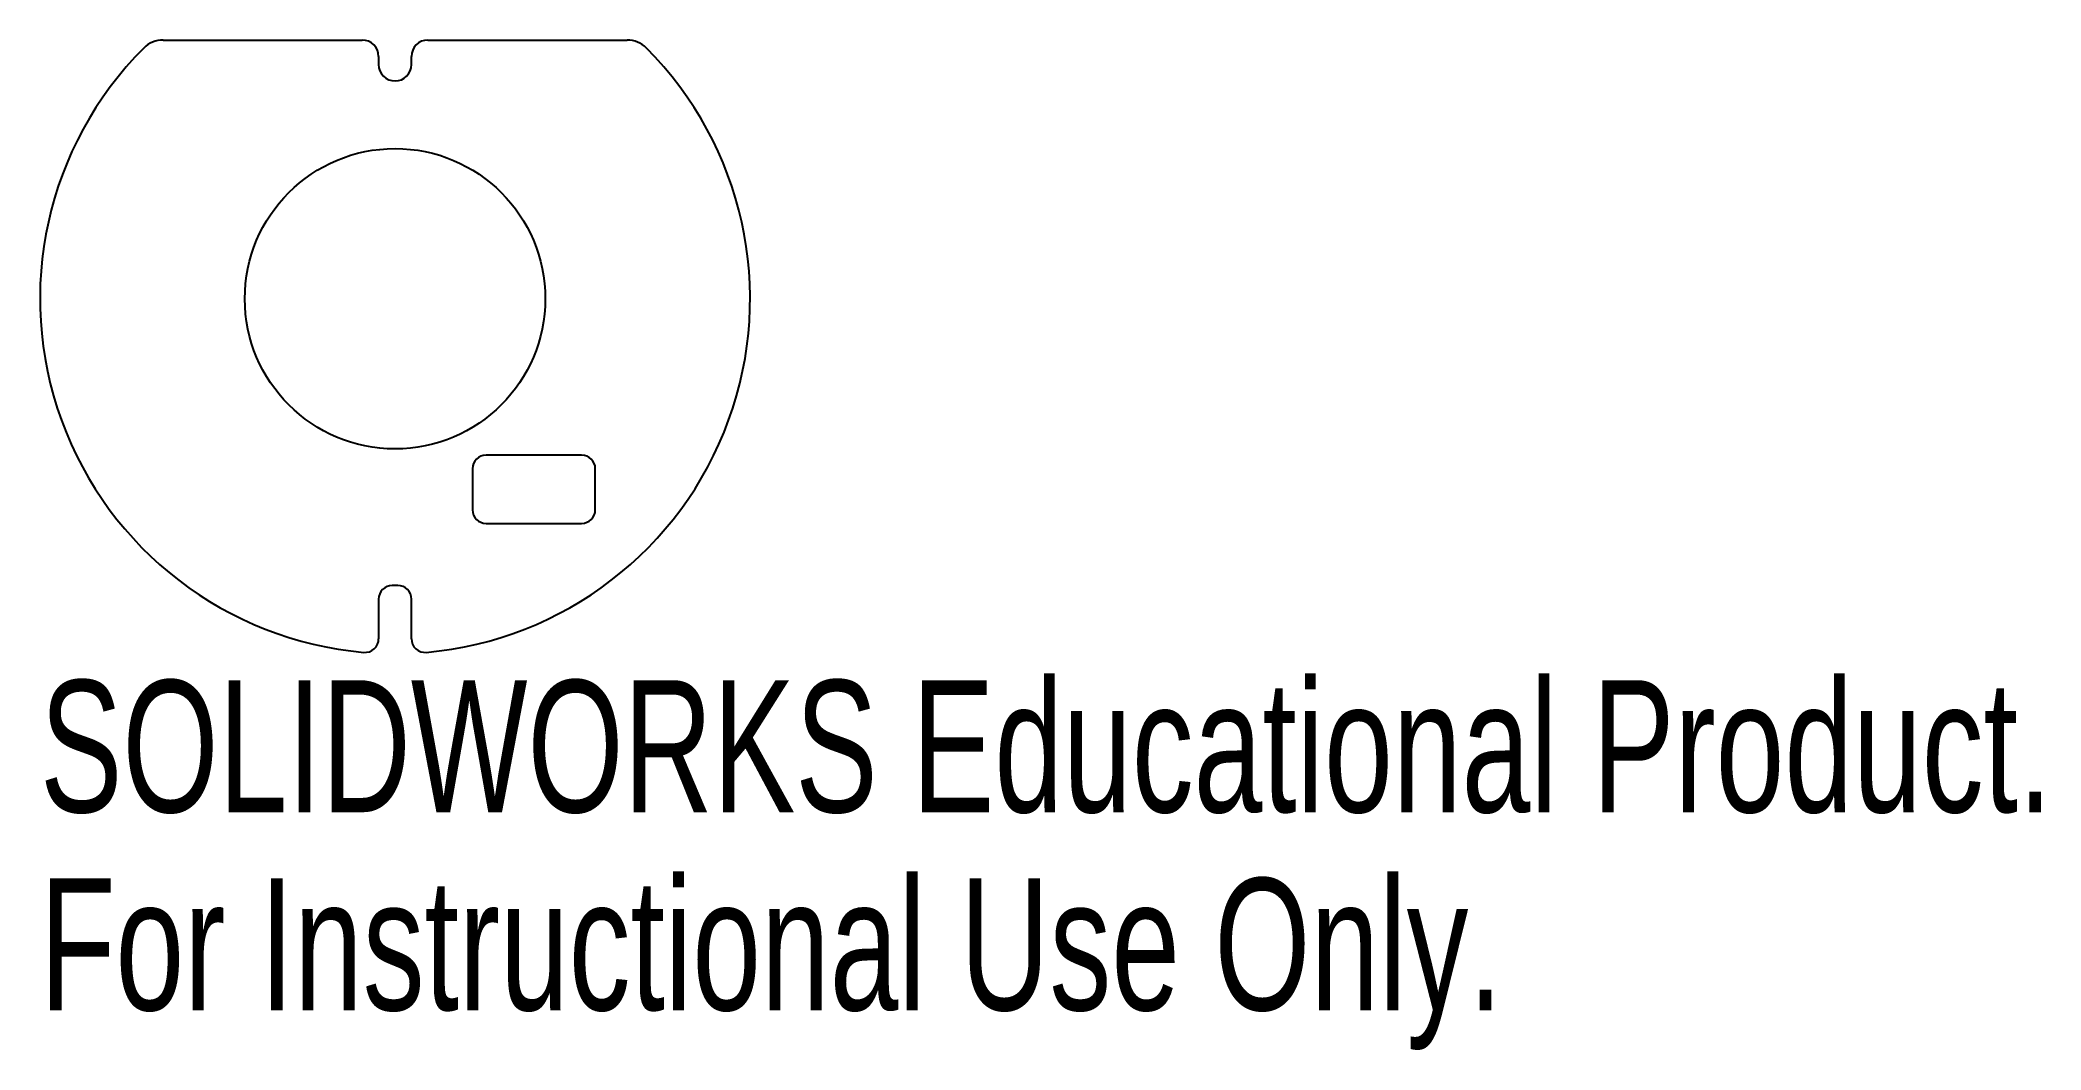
# Model space of a CAD drawing. Header units: millimetres. Extents: x -13 to 60.3, y -27.5 to 9.5.
import ezdxf

# ---------------------------------------------------------------- set-up
doc = ezdxf.new("R2010")
doc.units = ezdxf.units.MM
doc.styles.add('SLDTEXTSTYLE0', font='TXT', dxfattribs={"width": 0.7})

msp = doc.modelspace()

# ---------------------------------------------------------------- linework, layer by layer
at = {"color": 7, "linetype": 'Continuous', "lineweight": 25}
for p, q in [((-8.495, 9.476), (-1.2, 9.476)), ((-0.6, 8.876), (-0.6, 8.576)), ((0.6, 8.576), (0.6, 8.876)), ((1.2, 9.476), (8.495, 9.476)), ((6.833, -5.726), (3.333, -5.726)), ((2.833, -6.226), (2.833, -7.726)), ((7.333, -7.726), (7.333, -6.226)), ((3.333, -8.226), (6.833, -8.226)), ((0.1, -10.5), (-0.1, -10.5)), ((-0.6, -11), (-0.6, -12.452)), ((0.6, -12.452), (0.6, -11))]:
    msp.add_line(p, q, dxfattribs=at)
msp.add_circle((0, 0), 5.5, dxfattribs=at)
for centre, radius, start, end in [((0, 0), 13, 135.06382, 264.95144), ((-8.495, 8.476), 1, 90, 135.06382), ((-1.2, 8.876), 0.6, 0, 90), ((1.2, 8.876), 0.6, 90, 180), ((0, 0), 13, 275.04856, 44.93618), ((8.495, 8.476), 1, 44.93618, 90), ((0, 8.576), 0.6, 180, 0), ((3.333, -6.226), 0.5, 90, 180), ((6.833, -6.226), 0.5, 0, 90), ((3.333, -7.726), 0.5, 180, 270), ((6.833, -7.726), 0.5, 270, 0), ((-0.1, -11), 0.5, 90, 180), ((0.1, -11), 0.5, 0, 90), ((-1.1, -12.452), 0.5, 264.95144, 0), ((1.1, -12.452), 0.5, 180, 275.04856)]:
    msp.add_arc(centre, radius, start, end, dxfattribs=at)

# ---------------------------------------------------------------- texts
at = {"color": 7, "linetype": 'Continuous', "char_height": 4.83362, "attachment_point": 1, "style": 'SLDTEXTSTYLE0'}
for s, insert in [('SOLIDWORKS Educational Product.', (-13, -13.971)), ('For Instructional Use Only.', (-13, -21.222))]:
    msp.add_mtext(s, dxfattribs=dict(at, insert=insert))

doc.saveas('drawing.dxf')
